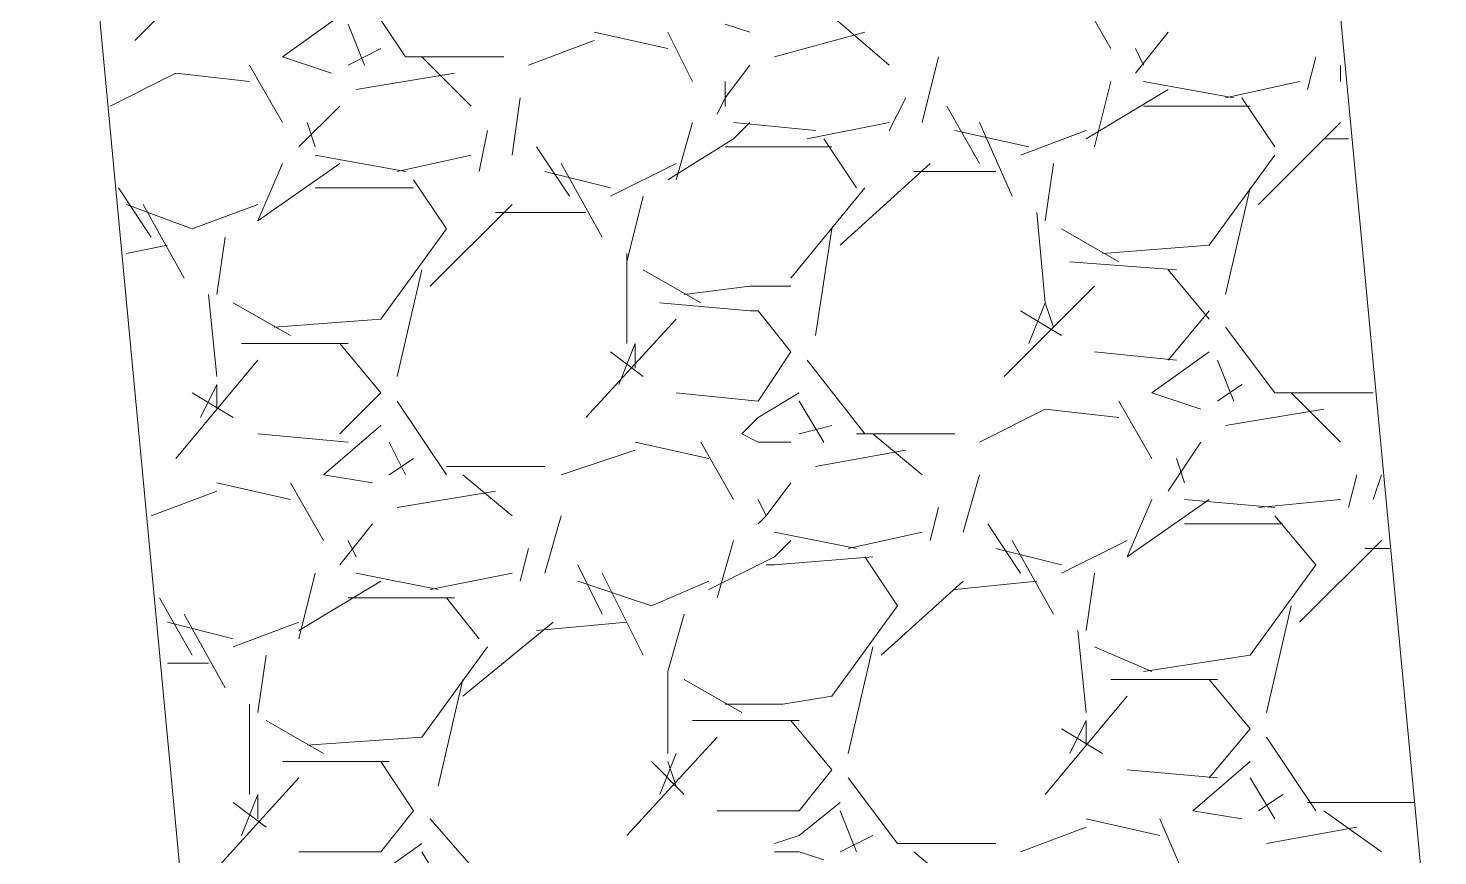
# Model space of a CAD drawing. Header units: metres. Extents: x 535281 to 535678, y 1836935 to 1837211.
# Drawn here: x 535433.55 to 535435.269, y 1837026.155 to 1837027.165 of the extents above; entities that cross this region are included whole.
import ezdxf

# ---------------------------------------------------------------- set-up
doc = ezdxf.new("R2010")
doc.units = ezdxf.units.M
doc.header["$MEASUREMENT"] = 0
doc.layers.add('Level 42', color=1, linetype='Continuous', lineweight=0)

msp = doc.modelspace()

# ---------------------------------------------------------------- linework, layer by layer
at = {"layer": 'Level 42', "color": 7, "linetype": 'Continuous', "lineweight": 0}
for p, q in [((535435.62, 1837022.19), (535435.02, 1837028.56)), ((535435.62, 1837022.19), (535435.02, 1837028.56)), ((535434.12, 1837022.05), (535433.52, 1837028.42)), ((535434.12, 1837022.05), (535433.52, 1837028.42)), ((535433.68, 1837027.15), (535433.79, 1837027.26)), ((535433.68, 1837027.15), (535433.79, 1837027.26)), ((535433.95, 1837027.22), (535434.01, 1837027.13)), ((535433.95, 1837027.22), (535434.01, 1837027.13)), ((535434.87, 1837027.14), (535434.83, 1837027.21)), ((535434.87, 1837027.14), (535434.83, 1837027.21)), ((535433.93, 1837027.18), (535433.86, 1837027.13)), ((535433.93, 1837027.18), (535433.86, 1837027.13)), ((535434.53, 1837027.18), (535434.6, 1837027.12)), ((535434.53, 1837027.18), (535434.6, 1837027.12)), ((535433.96, 1837027.12), (535433.94, 1837027.17)), ((535433.96, 1837027.12), (535433.94, 1837027.17)), ((535434.33, 1837027.14), (535434.24, 1837027.16)), ((535434.33, 1837027.14), (535434.24, 1837027.16)), ((535434.36, 1837027.1), (535434.33, 1837027.16)), ((535434.36, 1837027.1), (535434.33, 1837027.16)), ((535434.4, 1837027.17), (535434.43, 1837027.16)), ((535434.4, 1837027.17), (535434.43, 1837027.16)), ((535434.46, 1837027.13), (535434.57, 1837027.16)), ((535434.46, 1837027.13), (535434.57, 1837027.16)), ((535434.9, 1837027.11), (535434.94, 1837027.16)), ((535434.9, 1837027.11), (535434.94, 1837027.16)), ((535434.24, 1837027.15), (535434.16, 1837027.12)), ((535434.24, 1837027.15), (535434.16, 1837027.12)), ((535433.86, 1837027.13), (535433.92, 1837027.11)), ((535433.86, 1837027.13), (535433.92, 1837027.11)), ((535433.94, 1837027.12), (535433.98, 1837027.14)), ((535433.94, 1837027.12), (535433.98, 1837027.14)), ((535434.01, 1837027.13), (535434.13, 1837027.13)), ((535434.01, 1837027.13), (535434.13, 1837027.13)), ((535434.03, 1837027.13), (535434.09, 1837027.07)), ((535434.03, 1837027.13), (535434.09, 1837027.07)), ((535434.66, 1837027.13), (535434.64, 1837027.05)), ((535434.66, 1837027.13), (535434.64, 1837027.05)), ((535434.9, 1837027.14), (535434.91, 1837027.12)), ((535434.9, 1837027.14), (535434.91, 1837027.12)), ((535435.12, 1837027.13), (535435.11, 1837027.09)), ((535435.12, 1837027.13), (535435.11, 1837027.09)), ((535433.73, 1837027.11), (535433.65, 1837027.07)), ((535433.73, 1837027.11), (535433.65, 1837027.07)), ((535433.82, 1837027.1), (535433.73, 1837027.11)), ((535433.82, 1837027.1), (535433.73, 1837027.11)), ((535433.86, 1837027.05), (535433.82, 1837027.12)), ((535433.86, 1837027.05), (535433.82, 1837027.12)), ((535433.95, 1837027.09), (535434.07, 1837027.11)), ((535433.95, 1837027.09), (535434.07, 1837027.11)), ((535434.4, 1837027.08), (535434.43, 1837027.12)), ((535434.4, 1837027.08), (535434.43, 1837027.12)), ((535435.15, 1837027.12), (535435.15, 1837027.1)), ((535435.15, 1837027.12), (535435.15, 1837027.1)), ((535434.4, 1837027.1), (535434.4, 1837027.07)), ((535434.4, 1837027.1), (535434.4, 1837027.07)), ((535434.87, 1837027.1), (535434.85, 1837027.02)), ((535434.87, 1837027.1), (535434.85, 1837027.02)), ((535434.91, 1837027.1), (535435.02, 1837027.08)), ((535434.91, 1837027.1), (535435.02, 1837027.08)), ((535435.01, 1837027.08), (535435.1, 1837027.1)), ((535435.01, 1837027.08), (535435.1, 1837027.1)), ((535434.15, 1837027.08), (535434.14, 1837027.01)), ((535434.15, 1837027.08), (535434.14, 1837027.01)), ((535434.39, 1837027.06), (535434.4, 1837027.08)), ((535434.39, 1837027.06), (535434.4, 1837027.08)), ((535434.62, 1837027.08), (535434.6, 1837027.04)), ((535434.62, 1837027.08), (535434.6, 1837027.04)), ((535434.84, 1837027.03), (535434.94, 1837027.09)), ((535434.84, 1837027.03), (535434.94, 1837027.09)), ((535435.03, 1837027.08), (535435.07, 1837027.02)), ((535435.03, 1837027.08), (535435.07, 1837027.02)), ((535433.88, 1837027.02), (535433.93, 1837027.07)), ((535433.88, 1837027.02), (535433.93, 1837027.07)), ((535434.71, 1837027), (535434.67, 1837027.07)), ((535434.71, 1837027), (535434.67, 1837027.07)), ((535434.91, 1837027.07), (535435.04, 1837027.07)), ((535434.91, 1837027.07), (535435.04, 1837027.07)), ((535434.91, 1837027.07), (535435.04, 1837027.07)), ((535434.91, 1837027.07), (535435.04, 1837027.07)), ((535433.89, 1837027.05), (535433.9, 1837027.02)), ((535433.89, 1837027.05), (535433.9, 1837027.02)), ((535434.11, 1837027.04), (535434.1, 1837026.99)), ((535434.11, 1837027.04), (535434.1, 1837026.99)), ((535434.36, 1837027.05), (535434.34, 1837026.98)), ((535434.36, 1837027.05), (535434.34, 1837026.98)), ((535434.41, 1837027.05), (535434.51, 1837027.04)), ((535434.41, 1837027.03), (535434.43, 1837027.05)), ((535434.41, 1837027.05), (535434.51, 1837027.04)), ((535434.41, 1837027.03), (535434.43, 1837027.05)), ((535434.5, 1837027.03), (535434.6, 1837027.05)), ((535434.5, 1837027.03), (535434.6, 1837027.05)), ((535434.77, 1837027.02), (535434.68, 1837027.04)), ((535434.77, 1837027.02), (535434.68, 1837027.04)), ((535434.75, 1837026.96), (535434.71, 1837027.05)), ((535434.75, 1837026.96), (535434.71, 1837027.05)), ((535434.84, 1837027.04), (535434.76, 1837027.01)), ((535434.84, 1837027.04), (535434.76, 1837027.01)), ((535435.15, 1837027.05), (535435.05, 1837026.95)), ((535435.15, 1837027.05), (535435.05, 1837026.95)), ((535434.33, 1837026.98), (535434.41, 1837027.03)), ((535434.33, 1837026.98), (535434.41, 1837027.03)), ((535434.52, 1837027.03), (535434.56, 1837026.97)), ((535434.52, 1837027.03), (535434.56, 1837026.97)), ((535435.16, 1837027.03), (535435.13, 1837027.03)), ((535435.16, 1837027.03), (535435.13, 1837027.03)), ((535433.9, 1837027.01), (535434.01, 1837026.99)), ((535433.9, 1837027.01), (535434.01, 1837026.99)), ((535434, 1837026.99), (535434.09, 1837027.01)), ((535434, 1837026.99), (535434.09, 1837027.01)), ((535434.21, 1837026.96), (535434.17, 1837027.02)), ((535434.21, 1837026.96), (535434.17, 1837027.02)), ((535434.4, 1837027.02), (535434.41, 1837027.02)), ((535434.4, 1837027.02), (535434.41, 1837027.02)), ((535434.4, 1837027.02), (535434.41, 1837027.02)), ((535434.4, 1837027.02), (535434.41, 1837027.02)), ((535434.41, 1837027.02), (535434.53, 1837027.02)), ((535434.41, 1837027.02), (535434.53, 1837027.02)), ((535434.41, 1837027.02), (535434.53, 1837027.02)), ((535434.41, 1837027.02), (535434.53, 1837027.02)), ((535435.07, 1837027.01), (535434.99, 1837026.9)), ((535435.07, 1837027.01), (535434.99, 1837026.9)), ((535433.86, 1837027), (535433.83, 1837026.93)), ((535433.83, 1837026.93), (535433.93, 1837027)), ((535433.86, 1837027), (535433.83, 1837026.93)), ((535433.83, 1837026.93), (535433.93, 1837027)), ((535434.26, 1837026.97), (535434.18, 1837026.99)), ((535434.26, 1837026.97), (535434.18, 1837026.99)), ((535434.25, 1837026.91), (535434.2, 1837027)), ((535434.25, 1837026.91), (535434.2, 1837027)), ((535434.34, 1837027), (535434.26, 1837026.96)), ((535434.34, 1837027), (535434.26, 1837026.96)), ((535434.65, 1837027), (535434.54, 1837026.9)), ((535434.65, 1837027), (535434.54, 1837026.9)), ((535434.73, 1837026.99), (535434.63, 1837026.99)), ((535434.73, 1837026.99), (535434.63, 1837026.99)), ((535434.79, 1837026.93), (535434.8, 1837027)), ((535434.79, 1837026.93), (535434.8, 1837027)), ((535434.02, 1837026.98), (535434.06, 1837026.92)), ((535434.02, 1837026.98), (535434.06, 1837026.92)), ((535433.7, 1837026.91), (535433.66, 1837026.97)), ((535433.7, 1837026.91), (535433.66, 1837026.97)), ((535433.9, 1837026.97), (535434.02, 1837026.97)), ((535433.9, 1837026.97), (535434.02, 1837026.97)), ((535433.9, 1837026.97), (535434.02, 1837026.97)), ((535433.9, 1837026.97), (535434.02, 1837026.97)), ((535434.28, 1837026.88), (535434.3, 1837026.96)), ((535434.28, 1837026.88), (535434.3, 1837026.96)), ((535434.57, 1837026.97), (535434.48, 1837026.86)), ((535434.57, 1837026.97), (535434.48, 1837026.86)), ((535435.04, 1837026.97), (535435.01, 1837026.84)), ((535435.04, 1837026.97), (535435.01, 1837026.84)), ((535433.75, 1837026.92), (535433.67, 1837026.95)), ((535433.75, 1837026.92), (535433.67, 1837026.95)), ((535433.74, 1837026.86), (535433.69, 1837026.95)), ((535433.74, 1837026.86), (535433.69, 1837026.95)), ((535433.83, 1837026.95), (535433.75, 1837026.92)), ((535433.83, 1837026.95), (535433.75, 1837026.92)), ((535434.14, 1837026.95), (535434.04, 1837026.85)), ((535434.14, 1837026.95), (535434.04, 1837026.85)), ((535434.23, 1837026.94), (535434.12, 1837026.94)), ((535434.23, 1837026.94), (535434.12, 1837026.94)), ((535434.79, 1837026.83), (535434.78, 1837026.94)), ((535434.79, 1837026.83), (535434.78, 1837026.94)), ((535434.06, 1837026.92), (535433.98, 1837026.81)), ((535434.06, 1837026.92), (535433.98, 1837026.81)), ((535434.53, 1837026.92), (535434.51, 1837026.79)), ((535434.53, 1837026.92), (535434.51, 1837026.79)), ((535434.88, 1837026.88), (535434.81, 1837026.92)), ((535434.88, 1837026.88), (535434.81, 1837026.92)), ((535433.78, 1837026.84), (535433.79, 1837026.91)), ((535433.78, 1837026.84), (535433.79, 1837026.91)), ((535433.72, 1837026.9), (535433.67, 1837026.89)), ((535433.72, 1837026.9), (535433.67, 1837026.89)), ((535434.28, 1837026.78), (535434.28, 1837026.89)), ((535434.28, 1837026.78), (535434.28, 1837026.89)), ((535434.99, 1837026.9), (535434.86, 1837026.89)), ((535434.99, 1837026.9), (535434.86, 1837026.89)), ((535434.03, 1837026.87), (535434, 1837026.74)), ((535434.03, 1837026.87), (535434, 1837026.74)), ((535434.37, 1837026.83), (535434.3, 1837026.87)), ((535434.37, 1837026.83), (535434.3, 1837026.87)), ((535434.95, 1837026.87), (535434.82, 1837026.88)), ((535434.95, 1837026.87), (535434.82, 1837026.88)), ((535434.99, 1837026.81), (535434.94, 1837026.87)), ((535434.99, 1837026.81), (535434.94, 1837026.87)), ((535433.78, 1837026.74), (535433.77, 1837026.84)), ((535433.78, 1837026.74), (535433.77, 1837026.84)), ((535434.43, 1837026.85), (535434.35, 1837026.84)), ((535434.43, 1837026.85), (535434.35, 1837026.84)), ((535434.48, 1837026.85), (535434.43, 1837026.85)), ((535434.48, 1837026.85), (535434.43, 1837026.85)), ((535434.74, 1837026.74), (535434.85, 1837026.85)), ((535434.74, 1837026.74), (535434.85, 1837026.85)), ((535433.87, 1837026.79), (535433.8, 1837026.83)), ((535433.87, 1837026.79), (535433.8, 1837026.83)), ((535434.43, 1837026.82), (535434.32, 1837026.83)), ((535434.43, 1837026.82), (535434.32, 1837026.83)), ((535434.44, 1837026.82), (535434.43, 1837026.82)), ((535434.44, 1837026.82), (535434.43, 1837026.82)), ((535434.48, 1837026.77), (535434.44, 1837026.82)), ((535434.48, 1837026.77), (535434.44, 1837026.82)), ((535434.76, 1837026.82), (535434.81, 1837026.79)), ((535434.76, 1837026.82), (535434.81, 1837026.79)), ((535434.79, 1837026.83), (535434.77, 1837026.78)), ((535434.79, 1837026.83), (535434.77, 1837026.78)), ((535434.79, 1837026.83), (535434.8, 1837026.8)), ((535434.79, 1837026.83), (535434.8, 1837026.8)), ((535434.94, 1837026.76), (535434.99, 1837026.82)), ((535434.94, 1837026.76), (535434.99, 1837026.82)), ((535433.98, 1837026.81), (535433.85, 1837026.8)), ((535433.98, 1837026.81), (535433.85, 1837026.8)), ((535434.23, 1837026.69), (535434.34, 1837026.81)), ((535434.23, 1837026.69), (535434.34, 1837026.81)), ((535435.01, 1837026.8), (535435.07, 1837026.72)), ((535435.01, 1837026.8), (535435.07, 1837026.72)), ((535433.94, 1837026.78), (535433.81, 1837026.78)), ((535433.94, 1837026.78), (535433.81, 1837026.78)), ((535433.98, 1837026.72), (535433.93, 1837026.78)), ((535433.98, 1837026.72), (535433.93, 1837026.78)), ((535434.26, 1837026.77), (535434.3, 1837026.74)), ((535434.26, 1837026.77), (535434.3, 1837026.74)), ((535434.29, 1837026.78), (535434.27, 1837026.73)), ((535434.29, 1837026.78), (535434.27, 1837026.73)), ((535434.29, 1837026.78), (535434.29, 1837026.75)), ((535434.29, 1837026.78), (535434.29, 1837026.75)), ((535434.44, 1837026.71), (535434.48, 1837026.77)), ((535434.44, 1837026.71), (535434.48, 1837026.77)), ((535434.85, 1837026.77), (535434.95, 1837026.76)), ((535434.85, 1837026.77), (535434.95, 1837026.76)), ((535434.99, 1837026.77), (535434.92, 1837026.72)), ((535434.99, 1837026.77), (535434.92, 1837026.72)), ((535433.73, 1837026.64), (535433.83, 1837026.76)), ((535433.73, 1837026.64), (535433.83, 1837026.76)), ((535434.5, 1837026.76), (535434.57, 1837026.67)), ((535434.5, 1837026.76), (535434.57, 1837026.67)), ((535435.02, 1837026.71), (535435, 1837026.76)), ((535435.02, 1837026.71), (535435, 1837026.76)), ((535433.78, 1837026.73), (535433.76, 1837026.69)), ((535433.78, 1837026.73), (535433.76, 1837026.69)), ((535433.78, 1837026.73), (535433.78, 1837026.7)), ((535433.78, 1837026.73), (535433.78, 1837026.7)), ((535435, 1837026.71), (535435.03, 1837026.73)), ((535435, 1837026.71), (535435.03, 1837026.73)), ((535433.75, 1837026.72), (535433.8, 1837026.69)), ((535433.75, 1837026.72), (535433.8, 1837026.69)), ((535433.93, 1837026.67), (535433.98, 1837026.72)), ((535433.93, 1837026.67), (535433.98, 1837026.72)), ((535434.34, 1837026.72), (535434.44, 1837026.71)), ((535434.34, 1837026.72), (535434.44, 1837026.71)), ((535434.49, 1837026.72), (535434.44, 1837026.69)), ((535434.49, 1837026.72), (535434.44, 1837026.69)), ((535434.92, 1837026.72), (535434.98, 1837026.7)), ((535434.92, 1837026.72), (535434.98, 1837026.7)), ((535435.07, 1837026.72), (535435.19, 1837026.72)), ((535435.07, 1837026.72), (535435.19, 1837026.72)), ((535435.09, 1837026.72), (535435.15, 1837026.66)), ((535435.09, 1837026.72), (535435.15, 1837026.66)), ((535434, 1837026.71), (535434.06, 1837026.62)), ((535434, 1837026.71), (535434.06, 1837026.62)), ((535434.52, 1837026.66), (535434.49, 1837026.71)), ((535434.52, 1837026.66), (535434.49, 1837026.71)), ((535434.79, 1837026.7), (535434.71, 1837026.66)), ((535434.79, 1837026.7), (535434.71, 1837026.66)), ((535434.88, 1837026.69), (535434.79, 1837026.7)), ((535434.88, 1837026.69), (535434.79, 1837026.7)), ((535434.92, 1837026.64), (535434.88, 1837026.71)), ((535434.92, 1837026.64), (535434.88, 1837026.71)), ((535435.01, 1837026.68), (535435.13, 1837026.7)), ((535435.01, 1837026.68), (535435.13, 1837026.7)), ((535433.98, 1837026.68), (535433.91, 1837026.62)), ((535433.98, 1837026.68), (535433.91, 1837026.62)), ((535434.44, 1837026.69), (535434.42, 1837026.67)), ((535434.44, 1837026.69), (535434.42, 1837026.67)), ((535434.49, 1837026.67), (535434.53, 1837026.68)), ((535434.49, 1837026.67), (535434.53, 1837026.68)), ((535433.83, 1837026.67), (535433.94, 1837026.66)), ((535433.83, 1837026.67), (535433.94, 1837026.66)), ((535434.42, 1837026.67), (535434.44, 1837026.66)), ((535434.42, 1837026.67), (535434.44, 1837026.66)), ((535434.56, 1837026.67), (535434.68, 1837026.67)), ((535434.56, 1837026.67), (535434.68, 1837026.67)), ((535434.58, 1837026.67), (535434.64, 1837026.62)), ((535434.58, 1837026.67), (535434.64, 1837026.62)), ((535434.01, 1837026.62), (535433.99, 1837026.66)), ((535434.01, 1837026.62), (535433.99, 1837026.66)), ((535434.29, 1837026.65), (535434.2, 1837026.62)), ((535434.29, 1837026.65), (535434.2, 1837026.62)), ((535434.38, 1837026.64), (535434.29, 1837026.66)), ((535434.38, 1837026.64), (535434.29, 1837026.66)), ((535434.41, 1837026.59), (535434.37, 1837026.66)), ((535434.41, 1837026.59), (535434.37, 1837026.66)), ((535434.44, 1837026.66), (535434.48, 1837026.66)), ((535434.44, 1837026.66), (535434.48, 1837026.66)), ((535434.51, 1837026.63), (535434.62, 1837026.65)), ((535434.51, 1837026.63), (535434.62, 1837026.65)), ((535434.94, 1837026.6), (535434.98, 1837026.66)), ((535434.94, 1837026.6), (535434.98, 1837026.66)), ((535433.99, 1837026.62), (535434.02, 1837026.64)), ((535433.99, 1837026.62), (535434.02, 1837026.64)), ((535434.06, 1837026.63), (535434.18, 1837026.63)), ((535434.06, 1837026.63), (535434.18, 1837026.63)), ((535434.95, 1837026.64), (535434.96, 1837026.61)), ((535434.95, 1837026.64), (535434.96, 1837026.61)), ((535433.87, 1837026.59), (535433.78, 1837026.61)), ((535433.87, 1837026.59), (535433.78, 1837026.61)), ((535433.91, 1837026.54), (535433.87, 1837026.61)), ((535433.91, 1837026.54), (535433.87, 1837026.61)), ((535433.91, 1837026.62), (535433.97, 1837026.61)), ((535433.91, 1837026.62), (535433.97, 1837026.61)), ((535434.08, 1837026.62), (535434.14, 1837026.57)), ((535434.08, 1837026.62), (535434.14, 1837026.57)), ((535434.45, 1837026.57), (535434.48, 1837026.61)), ((535434.45, 1837026.57), (535434.48, 1837026.61)), ((535434.71, 1837026.62), (535434.69, 1837026.55)), ((535434.71, 1837026.62), (535434.69, 1837026.55)), ((535435.17, 1837026.62), (535435.16, 1837026.58)), ((535435.17, 1837026.62), (535435.16, 1837026.58)), ((535435.2, 1837026.62), (535435.19, 1837026.59)), ((535435.2, 1837026.62), (535435.19, 1837026.59)), ((535433.78, 1837026.6), (535433.7, 1837026.57)), ((535433.78, 1837026.6), (535433.7, 1837026.57)), ((535434, 1837026.58), (535434.12, 1837026.6)), ((535434, 1837026.58), (535434.12, 1837026.6)), ((535434.44, 1837026.59), (535434.45, 1837026.57)), ((535434.44, 1837026.59), (535434.45, 1837026.57)), ((535434.66, 1837026.58), (535434.65, 1837026.54)), ((535434.66, 1837026.58), (535434.65, 1837026.54)), ((535434.92, 1837026.59), (535434.89, 1837026.52)), ((535434.89, 1837026.52), (535434.99, 1837026.59)), ((535434.92, 1837026.59), (535434.89, 1837026.52)), ((535434.89, 1837026.52), (535434.99, 1837026.59)), ((535434.96, 1837026.59), (535435.07, 1837026.58)), ((535434.96, 1837026.59), (535435.07, 1837026.58)), ((535435.05, 1837026.58), (535435.15, 1837026.59)), ((535435.05, 1837026.58), (535435.15, 1837026.59)), ((535433.93, 1837026.51), (535433.97, 1837026.56)), ((535433.93, 1837026.51), (535433.97, 1837026.56)), ((535434.2, 1837026.57), (535434.18, 1837026.5)), ((535434.2, 1837026.57), (535434.18, 1837026.5)), ((535434.44, 1837026.56), (535434.45, 1837026.57)), ((535434.44, 1837026.56), (535434.45, 1837026.57)), ((535434.76, 1837026.5), (535434.72, 1837026.56)), ((535434.76, 1837026.5), (535434.72, 1837026.56)), ((535434.96, 1837026.56), (535435.08, 1837026.56)), ((535434.96, 1837026.56), (535435.08, 1837026.56)), ((535434.96, 1837026.56), (535435.08, 1837026.56)), ((535434.96, 1837026.56), (535435.08, 1837026.56)), ((535435.07, 1837026.57), (535435.12, 1837026.51)), ((535435.07, 1837026.57), (535435.12, 1837026.51)), ((535434.46, 1837026.55), (535434.56, 1837026.53)), ((535434.46, 1837026.55), (535434.56, 1837026.53)), ((535434.55, 1837026.53), (535434.64, 1837026.55)), ((535434.55, 1837026.53), (535434.64, 1837026.55)), ((535433.94, 1837026.54), (535433.95, 1837026.52)), ((535433.94, 1837026.54), (535433.95, 1837026.52)), ((535434.16, 1837026.53), (535434.15, 1837026.49)), ((535434.16, 1837026.53), (535434.15, 1837026.49)), ((535434.41, 1837026.54), (535434.39, 1837026.47)), ((535434.41, 1837026.54), (535434.39, 1837026.47)), ((535434.46, 1837026.52), (535434.48, 1837026.54)), ((535434.46, 1837026.52), (535434.48, 1837026.54)), ((535434.81, 1837026.51), (535434.73, 1837026.53)), ((535434.81, 1837026.51), (535434.73, 1837026.53)), ((535434.8, 1837026.45), (535434.75, 1837026.54)), ((535434.8, 1837026.45), (535434.75, 1837026.54)), ((535434.89, 1837026.54), (535434.81, 1837026.5)), ((535434.89, 1837026.54), (535434.81, 1837026.5)), ((535435.2, 1837026.54), (535435.1, 1837026.44)), ((535435.2, 1837026.54), (535435.1, 1837026.44)), ((535435.21, 1837026.53), (535435.18, 1837026.53)), ((535435.21, 1837026.53), (535435.18, 1837026.53)), ((535434.25, 1837026.45), (535434.22, 1837026.51)), ((535434.25, 1837026.45), (535434.22, 1837026.51)), ((535434.38, 1837026.48), (535434.46, 1837026.52)), ((535434.38, 1837026.48), (535434.46, 1837026.52)), ((535434.45, 1837026.51), (535434.46, 1837026.51)), ((535434.45, 1837026.51), (535434.46, 1837026.51)), ((535434.45, 1837026.51), (535434.46, 1837026.51)), ((535434.45, 1837026.51), (535434.46, 1837026.51)), ((535434.46, 1837026.51), (535434.58, 1837026.52)), ((535434.46, 1837026.51), (535434.58, 1837026.52)), ((535434.46, 1837026.51), (535434.58, 1837026.52)), ((535434.46, 1837026.51), (535434.58, 1837026.52)), ((535434.57, 1837026.52), (535434.61, 1837026.46)), ((535434.57, 1837026.52), (535434.61, 1837026.46)), ((535435.12, 1837026.51), (535435.04, 1837026.4)), ((535435.12, 1837026.51), (535435.04, 1837026.4)), ((535433.9, 1837026.5), (535433.88, 1837026.42)), ((535433.9, 1837026.5), (535433.88, 1837026.42)), ((535433.88, 1837026.43), (535433.98, 1837026.49)), ((535433.88, 1837026.43), (535433.98, 1837026.49)), ((535433.95, 1837026.5), (535434.05, 1837026.48)), ((535433.95, 1837026.5), (535434.05, 1837026.48)), ((535434.04, 1837026.48), (535434.14, 1837026.5)), ((535434.04, 1837026.48), (535434.14, 1837026.5)), ((535434.31, 1837026.46), (535434.22, 1837026.49)), ((535434.31, 1837026.46), (535434.22, 1837026.49)), ((535434.3, 1837026.4), (535434.25, 1837026.5)), ((535434.3, 1837026.4), (535434.25, 1837026.5)), ((535434.38, 1837026.49), (535434.31, 1837026.46)), ((535434.38, 1837026.49), (535434.31, 1837026.46)), ((535434.69, 1837026.49), (535434.59, 1837026.4)), ((535434.69, 1837026.49), (535434.59, 1837026.4)), ((535434.78, 1837026.49), (535434.68, 1837026.48)), ((535434.78, 1837026.49), (535434.68, 1837026.48)), ((535434.84, 1837026.43), (535434.85, 1837026.5)), ((535434.84, 1837026.43), (535434.85, 1837026.5)), ((535433.75, 1837026.4), (535433.71, 1837026.47)), ((535433.75, 1837026.4), (535433.71, 1837026.47)), ((535433.94, 1837026.47), (535434.07, 1837026.47)), ((535433.94, 1837026.47), (535434.07, 1837026.47)), ((535433.94, 1837026.47), (535434.07, 1837026.47)), ((535433.94, 1837026.47), (535434.07, 1837026.47)), ((535434.06, 1837026.47), (535434.1, 1837026.42)), ((535434.06, 1837026.47), (535434.1, 1837026.42)), ((535434.61, 1837026.46), (535434.53, 1837026.35)), ((535434.61, 1837026.46), (535434.53, 1837026.35)), ((535435.09, 1837026.46), (535435.06, 1837026.33)), ((535435.09, 1837026.46), (535435.06, 1837026.33)), ((535433.8, 1837026.42), (535433.72, 1837026.44)), ((535433.8, 1837026.42), (535433.72, 1837026.44)), ((535433.79, 1837026.36), (535433.74, 1837026.45)), ((535433.79, 1837026.36), (535433.74, 1837026.45)), ((535433.88, 1837026.44), (535433.8, 1837026.41)), ((535433.88, 1837026.44), (535433.8, 1837026.41)), ((535434.19, 1837026.44), (535434.08, 1837026.35)), ((535434.19, 1837026.44), (535434.08, 1837026.35)), ((535434.28, 1837026.44), (535434.17, 1837026.43)), ((535434.28, 1837026.44), (535434.17, 1837026.43)), ((535434.33, 1837026.38), (535434.35, 1837026.45)), ((535434.33, 1837026.38), (535434.35, 1837026.45)), ((535434.84, 1837026.33), (535434.83, 1837026.43)), ((535434.84, 1837026.33), (535434.83, 1837026.43)), ((535434.11, 1837026.41), (535434.03, 1837026.3)), ((535434.11, 1837026.41), (535434.03, 1837026.3)), ((535434.58, 1837026.41), (535434.55, 1837026.28)), ((535434.58, 1837026.41), (535434.55, 1837026.28)), ((535434.92, 1837026.38), (535434.85, 1837026.41)), ((535434.92, 1837026.38), (535434.85, 1837026.41)), ((535433.77, 1837026.39), (535433.72, 1837026.39)), ((535433.77, 1837026.39), (535433.72, 1837026.39)), ((535433.83, 1837026.33), (535433.84, 1837026.4)), ((535433.83, 1837026.33), (535433.84, 1837026.4)), ((535435.04, 1837026.4), (535434.91, 1837026.38)), ((535435.04, 1837026.4), (535434.91, 1837026.38)), ((535434.08, 1837026.37), (535434.05, 1837026.24)), ((535434.08, 1837026.37), (535434.05, 1837026.24)), ((535434.33, 1837026.28), (535434.33, 1837026.38)), ((535434.33, 1837026.28), (535434.33, 1837026.38)), ((535434.42, 1837026.33), (535434.35, 1837026.37)), ((535434.42, 1837026.33), (535434.35, 1837026.37)), ((535435, 1837026.37), (535434.87, 1837026.37)), ((535435, 1837026.37), (535434.87, 1837026.37)), ((535435.04, 1837026.31), (535434.99, 1837026.37)), ((535435.04, 1837026.31), (535434.99, 1837026.37)), ((535433.82, 1837026.23), (535433.82, 1837026.34)), ((535433.82, 1837026.23), (535433.82, 1837026.34)), ((535434.47, 1837026.34), (535434.4, 1837026.34)), ((535434.47, 1837026.34), (535434.4, 1837026.34)), ((535434.53, 1837026.35), (535434.47, 1837026.34)), ((535434.53, 1837026.35), (535434.47, 1837026.34)), ((535434.79, 1837026.23), (535434.89, 1837026.35)), ((535434.79, 1837026.23), (535434.89, 1837026.35)), ((535433.91, 1837026.28), (535433.84, 1837026.32)), ((535433.91, 1837026.28), (535433.84, 1837026.32)), ((535434.47, 1837026.32), (535434.36, 1837026.32)), ((535434.47, 1837026.32), (535434.36, 1837026.32)), ((535434.49, 1837026.32), (535434.47, 1837026.32)), ((535434.49, 1837026.32), (535434.47, 1837026.32)), ((535434.53, 1837026.26), (535434.48, 1837026.32)), ((535434.53, 1837026.26), (535434.48, 1837026.32)), ((535434.84, 1837026.32), (535434.82, 1837026.28)), ((535434.84, 1837026.32), (535434.82, 1837026.28)), ((535434.84, 1837026.32), (535434.84, 1837026.29)), ((535434.84, 1837026.32), (535434.84, 1837026.29)), ((535434.81, 1837026.31), (535434.86, 1837026.28)), ((535434.81, 1837026.31), (535434.86, 1837026.28)), ((535434.99, 1837026.25), (535435.04, 1837026.31)), ((535434.99, 1837026.25), (535435.04, 1837026.31)), ((535434.03, 1837026.3), (535433.89, 1837026.29)), ((535434.03, 1837026.3), (535433.89, 1837026.29)), ((535434.28, 1837026.18), (535434.39, 1837026.3)), ((535434.28, 1837026.18), (535434.39, 1837026.3)), ((535435.06, 1837026.3), (535435.12, 1837026.21)), ((535435.06, 1837026.3), (535435.12, 1837026.21)), ((535433.99, 1837026.27), (535433.86, 1837026.27)), ((535433.99, 1837026.27), (535433.86, 1837026.27)), ((535434.02, 1837026.21), (535433.98, 1837026.27)), ((535434.02, 1837026.21), (535433.98, 1837026.27)), ((535434.31, 1837026.27), (535434.35, 1837026.23)), ((535434.31, 1837026.27), (535434.35, 1837026.23)), ((535434.34, 1837026.28), (535434.32, 1837026.23)), ((535434.34, 1837026.28), (535434.32, 1837026.23)), ((535434.33, 1837026.27), (535434.34, 1837026.24)), ((535434.33, 1837026.27), (535434.34, 1837026.24)), ((535435.04, 1837026.27), (535434.97, 1837026.21)), ((535435.04, 1837026.27), (535434.97, 1837026.21)), ((535433.78, 1837026.14), (535433.88, 1837026.25)), ((535433.78, 1837026.14), (535433.88, 1837026.25)), ((535434.49, 1837026.21), (535434.53, 1837026.26)), ((535434.49, 1837026.21), (535434.53, 1837026.26)), ((535434.55, 1837026.25), (535434.61, 1837026.17)), ((535434.55, 1837026.25), (535434.61, 1837026.17)), ((535434.89, 1837026.26), (535435, 1837026.25)), ((535434.89, 1837026.26), (535435, 1837026.25)), ((535435.07, 1837026.2), (535435.04, 1837026.25)), ((535435.07, 1837026.2), (535435.04, 1837026.25)), ((535433.8, 1837026.22), (535433.84, 1837026.19)), ((535433.8, 1837026.22), (535433.84, 1837026.19)), ((535433.83, 1837026.23), (535433.81, 1837026.18)), ((535433.83, 1837026.23), (535433.81, 1837026.18)), ((535433.83, 1837026.23), (535433.83, 1837026.2)), ((535433.83, 1837026.23), (535433.83, 1837026.2)), ((535434.54, 1837026.22), (535434.49, 1837026.18)), ((535434.54, 1837026.22), (535434.49, 1837026.18)), ((535435.05, 1837026.21), (535435.08, 1837026.23)), ((535435.05, 1837026.21), (535435.08, 1837026.23)), ((535435.11, 1837026.22), (535435.24, 1837026.22)), ((535435.11, 1837026.22), (535435.24, 1837026.22)), ((535433.98, 1837026.16), (535434.02, 1837026.21)), ((535433.98, 1837026.16), (535434.02, 1837026.21)), ((535434.04, 1837026.2), (535434.11, 1837026.12)), ((535434.04, 1837026.2), (535434.11, 1837026.12)), ((535434.39, 1837026.21), (535434.49, 1837026.21)), ((535434.39, 1837026.21), (535434.49, 1837026.21)), ((535434.48, 1837026.21), (535434.49, 1837026.21)), ((535434.48, 1837026.21), (535434.49, 1837026.21)), ((535434.56, 1837026.16), (535434.54, 1837026.21)), ((535434.56, 1837026.16), (535434.54, 1837026.21)), ((535434.93, 1837026.18), (535434.84, 1837026.2)), ((535434.93, 1837026.18), (535434.84, 1837026.2)), ((535434.96, 1837026.13), (535434.93, 1837026.2)), ((535434.96, 1837026.13), (535434.93, 1837026.2)), ((535434.97, 1837026.21), (535435.03, 1837026.2)), ((535434.97, 1837026.21), (535435.03, 1837026.2)), ((535435.13, 1837026.21), (535435.2, 1837026.16)), ((535435.13, 1837026.21), (535435.2, 1837026.16)), ((535434.49, 1837026.18), (535434.46, 1837026.17)), ((535434.49, 1837026.18), (535434.46, 1837026.17)), ((535434.54, 1837026.16), (535434.58, 1837026.18)), ((535434.54, 1837026.16), (535434.58, 1837026.18)), ((535434.84, 1837026.19), (535434.76, 1837026.16)), ((535434.84, 1837026.19), (535434.76, 1837026.16)), ((535435.06, 1837026.17), (535435.17, 1837026.19)), ((535435.06, 1837026.17), (535435.17, 1837026.19)), ((535434.03, 1837026.17), (535433.96, 1837026.12)), ((535434.03, 1837026.17), (535433.96, 1837026.12)), ((535434.61, 1837026.17), (535434.73, 1837026.17)), ((535434.61, 1837026.17), (535434.73, 1837026.17)), ((535433.88, 1837026.16), (535433.98, 1837026.16)), ((535433.88, 1837026.16), (535433.98, 1837026.16)), ((535434.06, 1837026.11), (535434.03, 1837026.16)), ((535434.06, 1837026.11), (535434.03, 1837026.16)), ((535434.46, 1837026.16), (535434.49, 1837026.16)), ((535434.46, 1837026.16), (535434.49, 1837026.16)), ((535434.49, 1837026.16), (535434.52, 1837026.15)), ((535434.49, 1837026.16), (535434.52, 1837026.15)), ((535434.63, 1837026.16), (535434.69, 1837026.11)), ((535434.63, 1837026.16), (535434.69, 1837026.11))]:
    msp.add_line(p, q, dxfattribs=at)
for p in [(535434.44, 1837026.71), (535434.44, 1837026.71), (535434.44, 1837026.71), (535434.44, 1837026.71), (535434.49, 1837026.21), (535434.49, 1837026.21)]:
    msp.add_point(p, dxfattribs=at)

doc.saveas('drawing.dxf')
